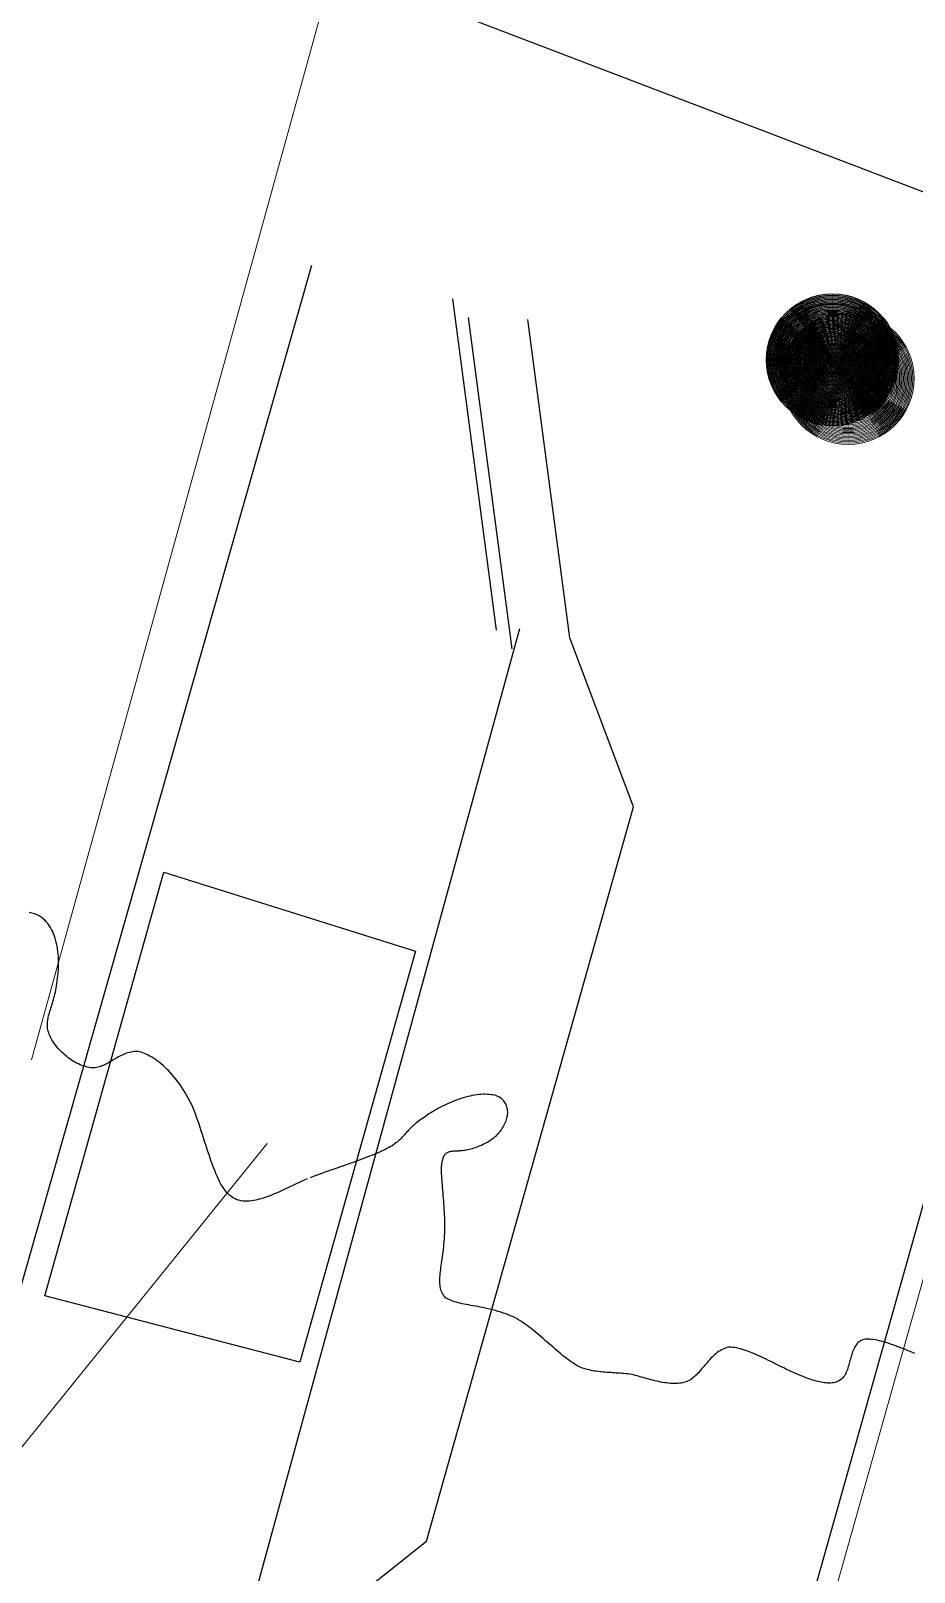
# Model space of a CAD drawing. Header units: metres. Extents: x 3 to 509016, y 4 to 6969473.
# Drawn here: x 507939.935 to 507941.946, y 6967153.186 to 6967156.694 of the extents above; entities that cross this region are included whole.
import ezdxf

# ---------------------------------------------------------------- set-up
doc = ezdxf.new("R2010")
doc.units = ezdxf.units.M
for name, color, linetype, lineweight in [('A-FLOR', 252, 'Continuous', 5), ('D_UG_PIPES', 252, 'EXIST_SWD', 0), ('STR_SURFACES', 252, 'Continuous', 0), ('VEG_TREE', 252, 'Continuous', 0)]:
    doc.layers.add(name, color=color, linetype=linetype, lineweight=lineweight)
for name, color, linetype in [('mga2020bdy', 252, 'Continuous'), ('mga2020DR_GRATE', 252, 'Continuous'), ('mga2020ROAD_KERB_BACK', 252, 'Continuous'), ('mga2020ROAD_KERB_INVERT', 252, 'Continuous'), ('mga2020ROAD_KERB_LIP', 252, 'Continuous'), ('mga2020ROAD_KERB_TOP', 252, 'Continuous'), ('mga2020STR_SURFACES', 252, 'Continuous'), ('mga2020VEG_TREE', 252, 'Continuous'), ('ROAD_KERB_INVERT', 252, 'Continuous'), ('XREF', 7, 'Continuous')]:
    doc.layers.add(name, color=color, linetype=linetype)
doc.styles.get("Standard").update_dxf_attribs({"font": 'ARIALN.TTF'})
doc.linetypes.add('EXIST_SWD', pattern='A,5,-2.5,5,-2,["SWD",Standard,S=2.5,R=0,X=0,Y=-1.25],-8,5,-2.5,5,-2.5', length=37.5)

# ---------------------------------------------------------------- blocks, each defined once
blk = doc.blocks.new('25027_BNP_Skygate Play-Sheet - 000101 - SITE PLAN')
at = {"layer": 'A-FLOR'}
blk.add_line((-2383271.5, 3892412.8), (-2408363.7, 3919753.8), dxfattribs=at)
blk = doc.blocks.new('XE_ARCH')
at = {"xscale": 0.001, "yscale": 0.001, "zscale": 0.001, "rotation": 121.996}
blk.add_blockref('25027_BNP_Skygate Play-Sheet - 000101 - SITE PLAN', (509988.1258, 6971273.7702), dxfattribs=at)
blk = doc.blocks.new('BAC V TREE')
for p, q in [((-0.4505, 0.6784), (-0.4836, 0.6561)), ((-0.4161, 0.6991), (-0.4505, 0.6784)), ((-0.3804, 0.7183), (-0.4161, 0.6991)), ((-0.3435, 0.7359), (-0.3804, 0.7183)), ((-0.3055, 0.7517), (-0.3435, 0.7359)), ((-0.2662, 0.7659), (-0.3055, 0.7517)), ((-0.2258, 0.7783), (-0.2662, 0.7659)), ((-0.1844, 0.7889), (-0.2258, 0.7783)), ((-0.1419, 0.7977), (-0.1844, 0.7889)), ((-0.0984, 0.8046), (-0.1419, 0.7977)), ((-0.054, 0.8095), (-0.0984, 0.8046)), ((-0.0086, 0.8125), (-0.054, 0.8095)), ((0.0377, 0.8134), (-0.0086, 0.8125)), ((0.077, 0.8104), (0.0377, 0.8134)), ((0.116, 0.8054), (0.077, 0.8104)), ((0.1545, 0.7984), (0.116, 0.8054)), ((0.1926, 0.7896), (0.1545, 0.7984)), ((0.2302, 0.7789), (0.1926, 0.7896)), ((0.2672, 0.7664), (0.2302, 0.7789)), ((0.3035, 0.7522), (0.2672, 0.7664)), ((0.3391, 0.7362), (0.3035, 0.7522)), ((0.3739, 0.7186), (0.3391, 0.7362)), ((0.4078, 0.6994), (0.3739, 0.7186)), ((0.4409, 0.6786), (0.4078, 0.6994)), ((0.4729, 0.6563), (0.4409, 0.6786)), ((-0.6754, 0.4613), (-0.6966, 0.4284)), ((-0.6525, 0.493), (-0.6754, 0.4613)), ((-0.6281, 0.5235), (-0.6525, 0.493)), ((-0.6021, 0.5527), (-0.6281, 0.5235)), ((-0.5746, 0.5806), (-0.6021, 0.5527)), ((-0.5457, 0.6072), (-0.5746, 0.5806)), ((-0.5153, 0.6324), (-0.5457, 0.6072)), ((-0.4836, 0.6561), (-0.5153, 0.6324)), ((0.5039, 0.6326), (0.4729, 0.6563)), ((0.5338, 0.6073), (0.5039, 0.6326)), ((0.5626, 0.5807), (0.5338, 0.6073)), ((0.59, 0.5528), (0.5626, 0.5807)), ((0.6162, 0.5235), (0.59, 0.5528)), ((0.641, 0.493), (0.6162, 0.5235)), ((0.6644, 0.4613), (0.641, 0.493)), ((0.6863, 0.4285), (0.6644, 0.4613)), ((-0.7774, 0.2482), (-0.7882, 0.2093)), ((-0.7648, 0.2862), (-0.7774, 0.2482)), ((-0.7504, 0.3233), (-0.7648, 0.2862)), ((-0.7342, 0.3594), (-0.7504, 0.3233)), ((-0.7163, 0.3944), (-0.7342, 0.3594)), ((-0.6966, 0.4284), (-0.7163, 0.3944)), ((0.7066, 0.3945), (0.6863, 0.4285)), ((0.7253, 0.3594), (0.7066, 0.3945)), ((0.7423, 0.3233), (0.7253, 0.3594)), ((0.7575, 0.2863), (0.7423, 0.3233)), ((0.7709, 0.2482), (0.7575, 0.2863)), ((0.7824, 0.2093), (0.7709, 0.2482)), ((-0.8092, 0.0878), (-0.8123, 0.0457)), ((-0.8123, 0.0457), (-0.8113, -0.0008)), ((-0.8041, 0.1291), (-0.8092, 0.0878)), ((-0.7971, 0.1696), (-0.8041, 0.1291)), ((-0.7882, 0.2093), (-0.7971, 0.1696)), ((0.792, 0.1696), (0.7824, 0.2093)), ((0.7996, 0.1291), (0.792, 0.1696)), ((0.805, 0.0878), (0.7996, 0.1291)), ((0.8084, 0.0457), (0.805, 0.0878)), ((0.8095, 0.0031), (0.8084, 0.0457)), ((-0.8113, -0.0008), (-0.8084, -0.0465)), ((-0.8084, -0.0465), (-0.8034, -0.0912)), ((-0.8034, -0.0912), (-0.7965, -0.1349)), ((-0.7965, -0.1349), (-0.7878, -0.1776)), ((-0.7878, -0.1776), (-0.7771, -0.2192)), ((-0.7771, -0.2192), (-0.7647, -0.2598)), ((0.7706, -0.2421), (0.7823, -0.2032)), ((0.7823, -0.2032), (0.7919, -0.1635)), ((0.7919, -0.1635), (0.7995, -0.1229)), ((0.7995, -0.1229), (0.805, -0.0816)), ((0.805, -0.0816), (0.8084, -0.0396)), ((-0.7647, -0.2598), (-0.7506, -0.2992)), ((-0.7506, -0.2992), (-0.7347, -0.3374)), ((-0.7347, -0.3374), (-0.7171, -0.3745)), ((-0.7171, -0.3745), (-0.698, -0.4103)), ((-0.698, -0.4103), (-0.6772, -0.4448)), ((-0.6772, -0.4448), (-0.655, -0.478)), ((0.6621, -0.4551), (0.6845, -0.4223)), ((0.6845, -0.4223), (0.7053, -0.3883)), ((0.7053, -0.3883), (0.7243, -0.3533)), ((0.7243, -0.3533), (0.7416, -0.3172)), ((0.7416, -0.3172), (0.757, -0.2801)), ((0.757, -0.2801), (0.7706, -0.2421)), ((-0.655, -0.478), (-0.6312, -0.5098)), ((-0.6312, -0.5098), (-0.606, -0.5403)), ((-0.606, -0.5403), (-0.5794, -0.5693)), ((-0.5794, -0.5693), (-0.5515, -0.5968)), ((-0.5515, -0.5968), (-0.5223, -0.6229)), ((-0.5223, -0.6229), (-0.4918, -0.6474)), ((-0.4918, -0.6474), (-0.4601, -0.6703)), ((-0.4601, -0.6703), (-0.4272, -0.6916)), ((0.3958, -0.693), (0.4305, -0.6723)), ((0.4305, -0.6723), (0.464, -0.65)), ((0.464, -0.65), (0.4963, -0.6262)), ((0.4963, -0.6262), (0.5274, -0.6011)), ((0.5274, -0.6011), (0.5572, -0.5745)), ((0.5572, -0.5745), (0.5856, -0.5466)), ((0.5856, -0.5466), (0.6126, -0.5173)), ((0.6126, -0.5173), (0.6382, -0.4868)), ((0.6382, -0.4868), (0.6621, -0.4551)), ((-0.4272, -0.6916), (-0.3933, -0.7112)), ((-0.3933, -0.7112), (-0.3582, -0.7292)), ((-0.3582, -0.7292), (-0.3221, -0.7454)), ((-0.3221, -0.7454), (-0.2851, -0.7598)), ((-0.2851, -0.7598), (-0.2471, -0.7725)), ((-0.2471, -0.7725), (-0.2082, -0.7833)), ((-0.2082, -0.7833), (-0.1684, -0.7922)), ((-0.1684, -0.7922), (-0.1279, -0.7992)), ((-0.1279, -0.7992), (-0.0866, -0.8042)), ((-0.0866, -0.8042), (-0.0446, -0.8073)), ((-0.0446, -0.8073), (-0.0011, -0.8064)), ((-0.0011, -0.8064), (0.0418, -0.8034)), ((0.0418, -0.8034), (0.0842, -0.7985)), ((0.0842, -0.7985), (0.1259, -0.7916)), ((0.1259, -0.7916), (0.167, -0.7828)), ((0.167, -0.7828), (0.2073, -0.7722)), ((0.2073, -0.7722), (0.2468, -0.7598)), ((0.2468, -0.7598), (0.2855, -0.7456)), ((0.2855, -0.7456), (0.3232, -0.7297)), ((0.3232, -0.7297), (0.36, -0.7122)), ((0.36, -0.7122), (0.3958, -0.693)), ((-11.7221, -8.1006), (-11.7621, -8.0915)), ((-11.6836, -8.1118), (-11.7221, -8.1006)), ((-11.6467, -8.1252), (-11.6836, -8.1118)), ((-11.6164, -8.1417), (-11.6467, -8.1252)), ((-11.5878, -8.1603), (-11.6164, -8.1417)), ((-11.561, -8.1809), (-11.5878, -8.1603)), ((-11.5359, -8.2034), (-11.561, -8.1809)), ((-11.5125, -8.2276), (-11.5359, -8.2034)), ((-11.4907, -8.2536), (-11.5125, -8.2276)), ((-11.4705, -8.2811), (-11.4907, -8.2536)), ((-11.4519, -8.3101), (-11.4705, -8.2811)), ((-11.4348, -8.3406), (-11.4519, -8.3101)), ((-11.4191, -8.3723), (-11.4348, -8.3406)), ((-11.4049, -8.4052), (-11.4191, -8.3723)), ((-11.3921, -8.4393), (-11.4049, -8.4052)), ((-11.3807, -8.4743), (-11.3921, -8.4393)), ((-11.3706, -8.5103), (-11.3807, -8.4743)), ((-11.3618, -8.547), (-11.3706, -8.5103)), ((-11.3542, -8.5845), (-11.3618, -8.547)), ((-11.3479, -8.6226), (-11.3542, -8.5845)), ((-11.3427, -8.6613), (-11.3479, -8.6226)), ((-11.3387, -8.7003), (-11.3427, -8.6613)), ((-11.3357, -8.7397), (-11.3387, -8.7003)), ((-11.3339, -8.7793), (-11.3357, -8.7397)), ((-11.333, -8.819), (-11.3339, -8.7793)), ((-11.3472, -9.0547), (-11.3427, -9.0162)), ((-11.3427, -9.0162), (-11.339, -8.9773)), ((-11.339, -8.9773), (-11.3362, -8.938)), ((-11.3362, -8.938), (-11.3342, -8.8985)), ((-11.3342, -8.8985), (-11.3331, -8.8588)), ((-11.3331, -8.8588), (-11.333, -8.819)), ((-11.3803, -9.2584), (-11.3746, -9.2286)), ((-11.3746, -9.2286), (-11.3695, -9.198)), ((-11.3695, -9.198), (-11.365, -9.1664)), ((-11.365, -9.1664), (-11.3584, -9.1299)), ((-11.3584, -9.1299), (-11.3525, -9.0926)), ((-11.3525, -9.0926), (-11.3472, -9.0547)), ((-11.4453, -9.492), (-11.4378, -9.4686)), ((-11.4378, -9.4686), (-11.4302, -9.4446)), ((-11.4302, -9.4446), (-11.4226, -9.42)), ((-11.4226, -9.42), (-11.415, -9.3948)), ((-11.415, -9.3948), (-11.4075, -9.369)), ((-11.4075, -9.369), (-11.4002, -9.3425)), ((-11.4002, -9.3425), (-11.3932, -9.3152)), ((-11.3932, -9.3152), (-11.3866, -9.2872)), ((-11.3866, -9.2872), (-11.3803, -9.2584)), ((-11.4962, -9.7072), (-11.4942, -9.6867)), ((-11.4942, -9.6867), (-11.4914, -9.666)), ((-11.4914, -9.666), (-11.4877, -9.6452)), ((-11.4877, -9.6452), (-11.4833, -9.6242)), ((-11.4833, -9.6242), (-11.4782, -9.603)), ((-11.4782, -9.603), (-11.4725, -9.5815)), ((-11.4725, -9.5815), (-11.4663, -9.5597)), ((-11.4663, -9.5597), (-11.4596, -9.5376)), ((-11.4596, -9.5376), (-11.4526, -9.515)), ((-11.4526, -9.515), (-11.4453, -9.492)), ((-11.4971, -9.7277), (-11.4962, -9.7072)), ((-11.497, -9.7482), (-11.4971, -9.7277)), ((-11.4958, -9.7687), (-11.497, -9.7482)), ((-11.4933, -9.7893), (-11.4958, -9.7687)), ((-11.4895, -9.81), (-11.4933, -9.7893)), ((-11.4844, -9.8309), (-11.4895, -9.81)), ((-11.4778, -9.8519), (-11.4844, -9.8309)), ((-11.4696, -9.8732), (-11.4778, -9.8519)), ((-11.4598, -9.8948), (-11.4696, -9.8732)), ((-11.4511, -9.9151), (-11.4598, -9.8948)), ((-11.4411, -9.9358), (-11.4511, -9.9151)), ((-11.4297, -9.9567), (-11.4411, -9.9358)), ((-11.4171, -9.9778), (-11.4297, -9.9567)), ((-11.4034, -9.9989), (-11.4171, -9.9778)), ((-11.3885, -10.02), (-11.4034, -9.9989)), ((-11.3726, -10.0412), (-11.3885, -10.02)), ((-11.3557, -10.0622), (-11.3726, -10.0412)), ((-11.3378, -10.083), (-11.3557, -10.0622)), ((-11.319, -10.1036), (-11.3378, -10.083)), ((-11.2993, -10.124), (-11.319, -10.1036)), ((-11.2789, -10.1439), (-11.2993, -10.124)), ((-11.2577, -10.1634), (-11.2789, -10.1439)), ((-10.339, -10.1539), (-10.3609, -10.1619)), ((-10.3167, -10.1466), (-10.339, -10.1539)), ((-10.2941, -10.1403), (-10.3167, -10.1466)), ((-10.271, -10.135), (-10.2941, -10.1403)), ((-10.2474, -10.1308), (-10.271, -10.135)), ((-10.2233, -10.1278), (-10.2474, -10.1308)), ((-10.1988, -10.126), (-10.2233, -10.1278)), ((-10.1737, -10.1257), (-10.1988, -10.126)), ((-10.1497, -10.1312), (-10.1737, -10.1257)), ((-10.1251, -10.1381), (-10.1497, -10.1312)), ((-10.1, -10.1464), (-10.1251, -10.1381)), ((-10.0745, -10.1562), (-10.1, -10.1464)), ((-11.2358, -10.1825), (-11.2577, -10.1634)), ((-11.2133, -10.2009), (-11.2358, -10.1825)), ((-11.1903, -10.2188), (-11.2133, -10.2009)), ((-11.1667, -10.236), (-11.1903, -10.2188)), ((-11.1426, -10.2524), (-11.1667, -10.236)), ((-11.1182, -10.268), (-11.1426, -10.2524)), ((-11.0934, -10.2827), (-11.1182, -10.268)), ((-11.0682, -10.2965), (-11.0934, -10.2827)), ((-11.0429, -10.3092), (-11.0682, -10.2965)), ((-11.0173, -10.3209), (-11.0429, -10.3092)), ((-10.9916, -10.3314), (-11.0173, -10.3209)), ((-10.9658, -10.3408), (-10.9916, -10.3314)), ((-10.94, -10.3489), (-10.9658, -10.3408)), ((-10.9142, -10.3556), (-10.94, -10.3489)), ((-10.8885, -10.3609), (-10.9142, -10.3556)), ((-10.8629, -10.3648), (-10.8885, -10.3609)), ((-10.8376, -10.3671), (-10.8629, -10.3648)), ((-10.8124, -10.3679), (-10.8376, -10.3671)), ((-10.7929, -10.3658), (-10.8124, -10.3679)), ((-10.7735, -10.3625), (-10.7929, -10.3658)), ((-10.7542, -10.358), (-10.7735, -10.3625)), ((-10.735, -10.3524), (-10.7542, -10.358)), ((-10.716, -10.3458), (-10.735, -10.3524)), ((-10.697, -10.3384), (-10.716, -10.3458)), ((-10.678, -10.3301), (-10.697, -10.3384)), ((-10.6591, -10.3211), (-10.678, -10.3301)), ((-10.6401, -10.3114), (-10.6591, -10.3211)), ((-10.6211, -10.3013), (-10.6401, -10.3114)), ((-10.6021, -10.2907), (-10.6211, -10.3013)), ((-10.583, -10.2797), (-10.6021, -10.2907)), ((-10.5638, -10.2685), (-10.583, -10.2797)), ((-10.5444, -10.2571), (-10.5638, -10.2685)), ((-10.525, -10.2456), (-10.5444, -10.2571)), ((-10.5053, -10.2342), (-10.525, -10.2456)), ((-10.4855, -10.2228), (-10.5053, -10.2342)), ((-10.4654, -10.2117), (-10.4855, -10.2228)), ((-10.4451, -10.2008), (-10.4654, -10.2117)), ((-10.4245, -10.1903), (-10.4451, -10.2008)), ((-10.4036, -10.1802), (-10.4245, -10.1903)), ((-10.3824, -10.1708), (-10.4036, -10.1802)), ((-10.3609, -10.1619), (-10.3824, -10.1708)), ((-10.0486, -10.1674), (-10.0745, -10.1562)), ((-10.0223, -10.18), (-10.0486, -10.1674)), ((-9.9957, -10.194), (-10.0223, -10.18)), ((-9.9688, -10.2095), (-9.9957, -10.194)), ((-9.9416, -10.2264), (-9.9688, -10.2095)), ((-9.9142, -10.2446), (-9.9416, -10.2264)), ((-9.8867, -10.2643), (-9.9142, -10.2446)), ((-9.8591, -10.2853), (-9.8867, -10.2643)), ((-9.8313, -10.3078), (-9.8591, -10.2853)), ((-9.8036, -10.3316), (-9.8313, -10.3078)), ((-9.7758, -10.3568), (-9.8036, -10.3316)), ((-9.7481, -10.3834), (-9.7758, -10.3568)), ((-9.7205, -10.4114), (-9.7481, -10.3834)), ((-9.693, -10.4407), (-9.7205, -10.4114)), ((-9.6656, -10.4714), (-9.693, -10.4407)), ((-9.6385, -10.5034), (-9.6656, -10.4714)), ((-9.6117, -10.5369), (-9.6385, -10.5034)), ((-9.5851, -10.5716), (-9.6117, -10.5369)), ((-9.5589, -10.6077), (-9.5851, -10.5716)), ((-9.533, -10.6452), (-9.5589, -10.6077)), ((-9.5076, -10.684), (-9.533, -10.6452)), ((-9.4827, -10.7241), (-9.5076, -10.684)), ((-9.4582, -10.7655), (-9.4827, -10.7241)), ((-9.4343, -10.8083), (-9.4582, -10.7655)), ((-9.411, -10.8524), (-9.4343, -10.8083)), ((-5.4783, -10.8286), (-5.5123, -10.8409)), ((-5.4441, -10.8172), (-5.4783, -10.8286)), ((-5.4099, -10.8064), (-5.4441, -10.8172)), ((-5.3757, -10.7966), (-5.4099, -10.8064)), ((-5.3416, -10.7876), (-5.3757, -10.7966)), ((-5.3076, -10.7795), (-5.3416, -10.7876)), ((-5.2738, -10.7724), (-5.3076, -10.7795)), ((-5.2404, -10.7663), (-5.2738, -10.7724)), ((-5.2073, -10.7614), (-5.2404, -10.7663)), ((-5.1747, -10.7576), (-5.2073, -10.7614)), ((-5.1426, -10.7549), (-5.1747, -10.7576)), ((-5.1111, -10.7535), (-5.1426, -10.7549)), ((-5.0802, -10.7535), (-5.1111, -10.7535)), ((-5.0501, -10.7547), (-5.0802, -10.7535)), ((-5.0208, -10.7574), (-5.0501, -10.7547)), ((-4.9962, -10.7595), (-5.0208, -10.7574)), ((-4.9728, -10.7629), (-4.9962, -10.7595)), ((-4.9506, -10.7677), (-4.9728, -10.7629)), ((-4.9297, -10.7736), (-4.9506, -10.7677)), ((-4.91, -10.7807), (-4.9297, -10.7736)), ((-4.8915, -10.789), (-4.91, -10.7807)), ((-4.8742, -10.7983), (-4.8915, -10.789)), ((-4.8581, -10.8086), (-4.8742, -10.7983)), ((-4.8432, -10.8199), (-4.8581, -10.8086)), ((-4.8295, -10.8321), (-4.8432, -10.8199)), ((-4.8169, -10.8451), (-4.8295, -10.8321)), ((-9.3883, -10.8978), (-9.411, -10.8524)), ((-9.3662, -10.9446), (-9.3883, -10.8978)), ((-9.3473, -10.9923), (-9.3662, -10.9446)), ((-9.3288, -11.0408), (-9.3473, -10.9923)), ((-9.3108, -11.09), (-9.3288, -11.0408)), ((-5.9089, -11.0422), (-5.9334, -11.0591)), ((-5.8833, -11.0252), (-5.9089, -11.0422)), ((-5.8566, -11.0084), (-5.8833, -11.0252)), ((-5.8289, -10.9916), (-5.8566, -11.0084)), ((-5.8003, -10.975), (-5.8289, -10.9916)), ((-5.7708, -10.9585), (-5.8003, -10.975)), ((-5.7405, -10.9424), (-5.7708, -10.9585)), ((-5.7094, -10.9265), (-5.7405, -10.9424)), ((-5.6778, -10.911), (-5.7094, -10.9265)), ((-5.6455, -10.896), (-5.6778, -10.911)), ((-5.6128, -10.8814), (-5.6455, -10.896)), ((-5.5796, -10.8673), (-5.6128, -10.8814)), ((-5.5461, -10.8538), (-5.5796, -10.8673)), ((-5.5123, -10.8409), (-5.5461, -10.8538)), ((-4.8056, -10.859), (-4.8169, -10.8451)), ((-4.7954, -10.8735), (-4.8056, -10.859)), ((-4.7864, -10.8888), (-4.7954, -10.8735)), ((-4.7785, -10.9046), (-4.7864, -10.8888)), ((-4.7718, -10.9211), (-4.7785, -10.9046)), ((-4.7663, -10.938), (-4.7718, -10.9211)), ((-4.7619, -10.9555), (-4.7663, -10.938)), ((-4.7586, -10.9733), (-4.7619, -10.9555)), ((-4.7593, -11.0668), (-4.757, -11.0477)), ((-4.7565, -10.9915), (-4.7586, -10.9733)), ((-4.757, -11.0477), (-4.7557, -11.0288)), ((-4.7555, -11.01), (-4.7565, -10.9915)), ((-4.7557, -11.0288), (-4.7555, -11.01)), ((-9.2933, -11.1397), (-9.3108, -11.09)), ((-9.2761, -11.1899), (-9.2933, -11.1397)), ((-9.2592, -11.2404), (-9.2761, -11.1899)), ((-9.2426, -11.2911), (-9.2592, -11.2404)), ((-6.2066, -11.2779), (-6.2191, -11.2917)), ((-6.1938, -11.2641), (-6.2066, -11.2779)), ((-6.1805, -11.2503), (-6.1938, -11.2641)), ((-6.1667, -11.2363), (-6.1805, -11.2503)), ((-6.1522, -11.2223), (-6.1667, -11.2363)), ((-6.1371, -11.2083), (-6.1522, -11.2223)), ((-6.1211, -11.1941), (-6.1371, -11.2083)), ((-6.1042, -11.1799), (-6.1211, -11.1941)), ((-6.0863, -11.1656), (-6.1042, -11.1799)), ((-6.0673, -11.1512), (-6.0863, -11.1656)), ((-6.0472, -11.1367), (-6.0673, -11.1512)), ((-6.0257, -11.1222), (-6.0472, -11.1367)), ((-6.0029, -11.1075), (-6.0257, -11.1222)), ((-5.9786, -11.0928), (-6.0029, -11.1075)), ((-5.9566, -11.076), (-5.9786, -11.0928)), ((-5.9334, -11.0591), (-5.9566, -11.076)), ((-4.8599, -11.2914), (-4.8472, -11.2739)), ((-4.8472, -11.2739), (-4.8355, -11.256)), ((-4.8355, -11.256), (-4.8249, -11.2376)), ((-4.8249, -11.2376), (-4.8153, -11.2188)), ((-4.8153, -11.2188), (-4.8069, -11.1996)), ((-4.8069, -11.1996), (-4.7968, -11.1811)), ((-4.7968, -11.1811), (-4.7879, -11.1623)), ((-4.7879, -11.1623), (-4.78, -11.1434)), ((-4.78, -11.1434), (-4.7732, -11.1243)), ((-4.7732, -11.1243), (-4.7675, -11.1051)), ((-4.7675, -11.1051), (-4.7628, -11.086)), ((-4.7628, -11.086), (-4.7593, -11.0668)), ((-9.2263, -11.3418), (-9.2426, -11.2911)), ((-9.2101, -11.3926), (-9.2263, -11.3418)), ((-9.194, -11.4431), (-9.2101, -11.3926)), ((-9.178, -11.4934), (-9.194, -11.4431)), ((-9.1621, -11.5433), (-9.178, -11.4934)), ((-6.4495, -11.5063), (-6.4706, -11.5195)), ((-6.4296, -11.4931), (-6.4495, -11.5063)), ((-6.411, -11.4798), (-6.4296, -11.4931)), ((-6.3934, -11.4666), (-6.411, -11.4798)), ((-6.3767, -11.4533), (-6.3934, -11.4666)), ((-6.361, -11.44), (-6.3767, -11.4533)), ((-6.3461, -11.4267), (-6.361, -11.44)), ((-6.3318, -11.4133), (-6.3461, -11.4267)), ((-6.3181, -11.4), (-6.3318, -11.4133)), ((-6.305, -11.3866), (-6.3181, -11.4)), ((-6.2922, -11.3731), (-6.305, -11.3866)), ((-6.2798, -11.3597), (-6.2922, -11.3731)), ((-6.2676, -11.3462), (-6.2798, -11.3597)), ((-6.2555, -11.3326), (-6.2676, -11.3462)), ((-6.2435, -11.319), (-6.2555, -11.3326)), ((-6.2314, -11.3054), (-6.2435, -11.319)), ((-6.2191, -11.2917), (-6.2314, -11.3054)), ((-5.1823, -11.5151), (-5.16, -11.506)), ((-5.16, -11.506), (-5.1378, -11.4964)), ((-5.1378, -11.4964), (-5.1159, -11.4863)), ((-5.1159, -11.4863), (-5.0942, -11.4756)), ((-5.0942, -11.4756), (-5.0729, -11.4645)), ((-5.0729, -11.4645), (-5.0519, -11.4528)), ((-5.0519, -11.4528), (-5.0314, -11.4405)), ((-5.0314, -11.4405), (-5.0114, -11.4278)), ((-5.0114, -11.4278), (-4.9918, -11.4146)), ((-4.9918, -11.4146), (-4.9728, -11.4009)), ((-4.9728, -11.4009), (-4.9545, -11.3866)), ((-4.9545, -11.3866), (-4.9368, -11.3719)), ((-4.9368, -11.3719), (-4.9198, -11.3568)), ((-4.9198, -11.3568), (-4.9036, -11.3411)), ((-4.9036, -11.3411), (-4.8882, -11.325)), ((-4.8882, -11.325), (-4.8736, -11.3084)), ((-4.8736, -11.3084), (-4.8599, -11.2914)), ((-9.1461, -11.5927), (-9.1621, -11.5433)), ((-9.13, -11.6414), (-9.1461, -11.5927)), ((-9.1138, -11.6894), (-9.13, -11.6414)), ((-9.0975, -11.7365), (-9.1138, -11.6894)), ((-6.9706, -11.7329), (-7.0105, -11.7472)), ((-6.9313, -11.7186), (-6.9706, -11.7329)), ((-6.8926, -11.7043), (-6.9313, -11.7186)), ((-6.8546, -11.6901), (-6.8926, -11.7043)), ((-6.8174, -11.676), (-6.8546, -11.6901)), ((-6.781, -11.6618), (-6.8174, -11.676)), ((-6.7453, -11.6477), (-6.781, -11.6618)), ((-6.7106, -11.6336), (-6.7453, -11.6477)), ((-6.6769, -11.6194), (-6.7106, -11.6336)), ((-6.6441, -11.6053), (-6.6769, -11.6194)), ((-6.6123, -11.5911), (-6.6441, -11.6053)), ((-6.5816, -11.5769), (-6.6123, -11.5911)), ((-6.552, -11.5626), (-6.5816, -11.5769)), ((-6.5236, -11.5483), (-6.552, -11.5626)), ((-6.4965, -11.534), (-6.5236, -11.5483)), ((-6.4706, -11.5195), (-6.4965, -11.534)), ((-5.716, -11.7442), (-5.7118, -11.725)), ((-5.7118, -11.725), (-5.7072, -11.7074)), ((-5.7072, -11.7074), (-5.7022, -11.6914)), ((-5.7022, -11.6914), (-5.6968, -11.6768)), ((-5.6968, -11.6768), (-5.6909, -11.6637)), ((-5.6909, -11.6637), (-5.6846, -11.6518)), ((-5.6846, -11.6518), (-5.6779, -11.6413)), ((-5.6779, -11.6413), (-5.6707, -11.6319)), ((-5.6707, -11.6319), (-5.663, -11.6236)), ((-5.663, -11.6236), (-5.6549, -11.6163)), ((-5.6549, -11.6163), (-5.6463, -11.61)), ((-5.6463, -11.61), (-5.6372, -11.6045)), ((-5.6372, -11.6045), (-5.6276, -11.5999)), ((-5.6276, -11.5999), (-5.6176, -11.5959)), ((-5.6176, -11.5959), (-5.607, -11.5927)), ((-5.607, -11.5927), (-5.5959, -11.59)), ((-5.5959, -11.59), (-5.5843, -11.5878)), ((-5.5843, -11.5878), (-5.5722, -11.586)), ((-5.5722, -11.586), (-5.5596, -11.5846)), ((-5.5596, -11.5846), (-5.5464, -11.5835)), ((-5.5464, -11.5835), (-5.5327, -11.5826)), ((-5.5327, -11.5826), (-5.5184, -11.5818)), ((-5.5184, -11.5818), (-5.5036, -11.581)), ((-5.5036, -11.581), (-5.4882, -11.5803)), ((-5.4882, -11.5803), (-5.4723, -11.5794)), ((-5.4723, -11.5794), (-5.4557, -11.5784)), ((-5.4557, -11.5784), (-5.4386, -11.5771)), ((-5.4386, -11.5771), (-5.4209, -11.5755)), ((-5.4209, -11.5755), (-5.4026, -11.5735)), ((-5.4026, -11.5735), (-5.3836, -11.5711)), ((-5.3836, -11.5711), (-5.3618, -11.5672)), ((-5.3618, -11.5672), (-5.3398, -11.5627)), ((-5.3398, -11.5627), (-5.3175, -11.5576)), ((-5.3175, -11.5576), (-5.2951, -11.5519)), ((-5.2951, -11.5519), (-5.2725, -11.5457)), ((-5.2725, -11.5457), (-5.2499, -11.5389)), ((-5.2499, -11.5389), (-5.2273, -11.5315)), ((-5.2273, -11.5315), (-5.2048, -11.5236)), ((-5.2048, -11.5236), (-5.1823, -11.5151)), ((-9.0809, -11.7826), (-9.0975, -11.7365)), ((-9.064, -11.8276), (-9.0809, -11.7826)), ((-9.0469, -11.8714), (-9.064, -11.8276)), ((-9.0293, -11.9138), (-9.0469, -11.8714)), ((-9.0113, -11.9547), (-9.0293, -11.9138)), ((-8.9929, -11.9941), (-9.0113, -11.9547)), ((-7.6061, -11.9587), (-7.6494, -11.9749)), ((-7.5627, -11.9427), (-7.6061, -11.9587)), ((-7.5193, -11.9268), (-7.5627, -11.9427)), ((-7.4759, -11.9111), (-7.5193, -11.9268)), ((-7.4325, -11.8956), (-7.4759, -11.9111)), ((-7.3891, -11.8802), (-7.4325, -11.8956)), ((-7.3459, -11.8649), (-7.3891, -11.8802)), ((-7.3029, -11.8498), (-7.3459, -11.8649)), ((-7.2601, -11.8349), (-7.3029, -11.8498)), ((-7.2175, -11.82), (-7.2601, -11.8349)), ((-7.1753, -11.8053), (-7.2175, -11.82)), ((-7.1335, -11.7906), (-7.1753, -11.8053)), ((-7.092, -11.7761), (-7.1335, -11.7906)), ((-7.051, -11.7616), (-7.092, -11.7761)), ((-7.0105, -11.7472), (-7.051, -11.7616)), ((-5.7242, -11.8631), (-5.7241, -11.8364)), ((-5.7237, -11.8912), (-5.7242, -11.8631)), ((-5.7241, -11.8364), (-5.7233, -11.8111)), ((-5.7228, -11.9206), (-5.7237, -11.8912)), ((-5.7233, -11.8111), (-5.7219, -11.7874)), ((-5.7214, -11.9512), (-5.7228, -11.9206)), ((-5.7219, -11.7874), (-5.7198, -11.7651)), ((-5.7195, -11.983), (-5.7214, -11.9512)), ((-5.7198, -11.7651), (-5.716, -11.7442)), ((-8.974, -12.0317), (-8.9929, -11.9941)), ((-8.9544, -12.0675), (-8.974, -12.0317)), ((-8.9343, -12.1014), (-8.9544, -12.0675)), ((-8.9135, -12.1331), (-8.9343, -12.1014)), ((-8.892, -12.1627), (-8.9135, -12.1331)), ((-8.8697, -12.19), (-8.892, -12.1627)), ((-8.1078, -12.1851), (-8.1472, -12.2021)), ((-8.0679, -12.1674), (-8.1078, -12.1851)), ((-8.0276, -12.149), (-8.0679, -12.1674)), ((-7.9869, -12.1302), (-8.0276, -12.149)), ((-7.9458, -12.1109), (-7.9869, -12.1302)), ((-7.9043, -12.0913), (-7.9458, -12.1109)), ((-7.8625, -12.0714), (-7.9043, -12.0913)), ((-7.8204, -12.0514), (-7.8625, -12.0714)), ((-7.778, -12.0314), (-7.8204, -12.0514)), ((-7.7353, -12.0113), (-7.778, -12.0314)), ((-7.6924, -11.9914), (-7.7353, -12.0113)), ((-5.7173, -12.016), (-5.7195, -11.983)), ((-5.7149, -12.05), (-5.7173, -12.016)), ((-5.7121, -12.0851), (-5.7149, -12.05)), ((-5.7092, -12.1211), (-5.7121, -12.0851)), ((-5.7061, -12.1581), (-5.7092, -12.1211)), ((-5.7029, -12.1958), (-5.7061, -12.1581)), ((-8.8465, -12.2149), (-8.8697, -12.19)), ((-8.8226, -12.2372), (-8.8465, -12.2149)), ((-8.7977, -12.2568), (-8.8226, -12.2372)), ((-8.773, -12.2728), (-8.7977, -12.2568)), ((-8.7473, -12.2862), (-8.773, -12.2728)), ((-8.7207, -12.2972), (-8.7473, -12.2862)), ((-8.6932, -12.3058), (-8.7207, -12.2972)), ((-8.6648, -12.3123), (-8.6932, -12.3058)), ((-8.6354, -12.3166), (-8.6648, -12.3123)), ((-8.6053, -12.3188), (-8.6354, -12.3166)), ((-8.5743, -12.3191), (-8.6053, -12.3188)), ((-8.5425, -12.3175), (-8.5743, -12.3191)), ((-8.5099, -12.3141), (-8.5425, -12.3175)), ((-8.4765, -12.309), (-8.5099, -12.3141)), ((-8.4425, -12.3023), (-8.4765, -12.309)), ((-8.4078, -12.2942), (-8.4425, -12.3023)), ((-8.3723, -12.2845), (-8.4078, -12.2942)), ((-8.3363, -12.2736), (-8.3723, -12.2845)), ((-8.2996, -12.2614), (-8.3363, -12.2736)), ((-8.2623, -12.2481), (-8.2996, -12.2614)), ((-8.2244, -12.2337), (-8.2623, -12.2481)), ((-8.1861, -12.2183), (-8.2244, -12.2337)), ((-8.1472, -12.2021), (-8.1861, -12.2183)), ((-5.6997, -12.2344), (-5.7029, -12.1958)), ((-5.6965, -12.2737), (-5.6997, -12.2344)), ((-5.6933, -12.3137), (-5.6965, -12.2737)), ((-5.6903, -12.3543), (-5.6933, -12.3137)), ((-5.6874, -12.3955), (-5.6903, -12.3543)), ((-5.6848, -12.4372), (-5.6874, -12.3955)), ((-5.6824, -12.4793), (-5.6848, -12.4372)), ((-5.6804, -12.5218), (-5.6824, -12.4793)), ((-5.6787, -12.5647), (-5.6804, -12.5218)), ((-5.6774, -12.6078), (-5.6787, -12.5647)), ((-5.6767, -12.6511), (-5.6774, -12.6078)), ((-5.6819, -12.8691), (-5.6795, -12.8256)), ((-5.6795, -12.8256), (-5.6778, -12.7819)), ((-5.6778, -12.7819), (-5.6768, -12.7383)), ((-5.6768, -12.7383), (-5.6764, -12.6947)), ((-5.6764, -12.6947), (-5.6767, -12.6511)), ((-5.7067, -13.0966), (-5.702, -13.0615)), ((-5.702, -13.0615), (-5.6975, -13.0255)), ((-5.6975, -13.0255), (-5.6931, -12.9887)), ((-5.6931, -12.9887), (-5.689, -12.951)), ((-5.689, -12.951), (-5.6851, -12.9126)), ((-5.6851, -12.9126), (-5.6819, -12.8691)), ((-5.7371, -13.3202), (-5.7334, -13.2907)), ((-5.7334, -13.2907), (-5.7294, -13.2604)), ((-5.7294, -13.2604), (-5.7251, -13.2292)), ((-5.7251, -13.2292), (-5.7207, -13.1973)), ((-5.7207, -13.1973), (-5.7161, -13.1646)), ((-5.7161, -13.1646), (-5.7114, -13.131)), ((-5.7114, -13.131), (-5.7067, -13.0966)), ((-5.749, -13.4808), (-5.7485, -13.456)), ((-5.7487, -13.5048), (-5.749, -13.4808)), ((-5.7476, -13.528), (-5.7487, -13.5048)), ((-5.7485, -13.456), (-5.7474, -13.4304)), ((-5.7456, -13.5505), (-5.7476, -13.528)), ((-5.7474, -13.4304), (-5.7456, -13.4041)), ((-5.7456, -13.4041), (-5.7433, -13.3769)), ((-5.7433, -13.3769), (-5.7404, -13.349)), ((-5.7404, -13.349), (-5.7371, -13.3202)), ((-5.7427, -13.5722), (-5.7456, -13.5505)), ((-5.7388, -13.5931), (-5.7427, -13.5722)), ((-5.7339, -13.6132), (-5.7388, -13.5931)), ((-5.7278, -13.6326), (-5.7339, -13.6132)), ((-5.7205, -13.6512), (-5.7278, -13.6326)), ((-5.712, -13.669), (-5.7205, -13.6512)), ((-5.7022, -13.6861), (-5.712, -13.669)), ((-5.691, -13.7024), (-5.7022, -13.6861)), ((-5.6784, -13.7179), (-5.691, -13.7024)), ((-5.6644, -13.7327), (-5.6784, -13.7179)), ((-5.6457, -13.7445), (-5.6644, -13.7327)), ((-5.6257, -13.7554), (-5.6457, -13.7445)), ((-5.6044, -13.7654), (-5.6257, -13.7554)), ((-5.5818, -13.7748), (-5.6044, -13.7654)), ((-5.558, -13.7834), (-5.5818, -13.7748)), ((-5.533, -13.7915), (-5.558, -13.7834)), ((-5.5069, -13.7991), (-5.533, -13.7915)), ((-5.4797, -13.8062), (-5.5069, -13.7991)), ((-5.4515, -13.813), (-5.4797, -13.8062)), ((-5.4223, -13.8194), (-5.4515, -13.813)), ((-5.3921, -13.8257), (-5.4223, -13.8194)), ((-5.3611, -13.8318), (-5.3921, -13.8257)), ((-5.3292, -13.8378), (-5.3611, -13.8318)), ((-5.2965, -13.8439), (-5.3292, -13.8378)), ((-5.263, -13.85), (-5.2965, -13.8439)), ((-5.2288, -13.8563), (-5.263, -13.85)), ((-5.1939, -13.8628), (-5.2288, -13.8563)), ((-5.1584, -13.8696), (-5.1939, -13.8628)), ((-5.1224, -13.8768), (-5.1584, -13.8696)), ((-5.0858, -13.8844), (-5.1224, -13.8768)), ((-5.0487, -13.8926), (-5.0858, -13.8844)), ((-5.0111, -13.9013), (-5.0487, -13.8926)), ((-4.9732, -13.9107), (-5.0111, -13.9013)), ((-4.9349, -13.9209), (-4.9732, -13.9107)), ((-4.8963, -13.9319), (-4.9349, -13.9209)), ((-4.8575, -13.9438), (-4.8963, -13.9319)), ((-4.8184, -13.9566), (-4.8575, -13.9438)), ((-4.7792, -13.9706), (-4.8184, -13.9566)), ((-4.7399, -13.9856), (-4.7792, -13.9706)), ((-4.7004, -14.0018), (-4.7399, -13.9856)), ((-4.661, -14.0193), (-4.7004, -14.0018)), ((-4.6285, -14.0373), (-4.661, -14.0193)), ((-4.5964, -14.0562), (-4.6285, -14.0373)), ((-4.5647, -14.076), (-4.5964, -14.0562)), ((-4.5333, -14.0965), (-4.5647, -14.076)), ((-4.5022, -14.1178), (-4.5333, -14.0965)), ((-4.4715, -14.1397), (-4.5022, -14.1178)), ((-4.441, -14.1623), (-4.4715, -14.1397)), ((-4.4108, -14.1853), (-4.441, -14.1623)), ((-4.3809, -14.2089), (-4.4108, -14.1853)), ((-4.3512, -14.2328), (-4.3809, -14.2089)), ((-4.3218, -14.2571), (-4.3512, -14.2328)), ((-4.2925, -14.2817), (-4.3218, -14.2571)), ((-4.2635, -14.3065), (-4.2925, -14.2817)), ((-4.2346, -14.3315), (-4.2635, -14.3065)), ((-4.2059, -14.3566), (-4.2346, -14.3315)), ((-4.1773, -14.3817), (-4.2059, -14.3566)), ((-4.1488, -14.4068), (-4.1773, -14.3817)), ((-4.1204, -14.4318), (-4.1488, -14.4068)), ((-4.0922, -14.4566), (-4.1204, -14.4318)), ((0.3402, -14.4338), (0.3301, -14.4506)), ((0.3512, -14.418), (0.3402, -14.4338)), ((0.3631, -14.4033), (0.3512, -14.418)), ((0.376, -14.3898), (0.3631, -14.4033)), ((0.3899, -14.3775), (0.376, -14.3898)), ((0.405, -14.3665), (0.3899, -14.3775)), ((0.4212, -14.3571), (0.405, -14.3665)), ((0.4387, -14.3491), (0.4212, -14.3571)), ((0.4574, -14.3446), (0.4387, -14.3491)), ((0.4774, -14.3415), (0.4574, -14.3446)), ((0.4988, -14.3397), (0.4774, -14.3415)), ((0.5216, -14.3393), (0.4988, -14.3397)), ((0.5456, -14.3401), (0.5216, -14.3393)), ((0.5709, -14.3421), (0.5456, -14.3401)), ((0.5974, -14.3454), (0.5709, -14.3421)), ((0.6251, -14.3498), (0.5974, -14.3454)), ((0.654, -14.3553), (0.6251, -14.3498)), ((0.684, -14.362), (0.654, -14.3553)), ((0.7152, -14.3697), (0.684, -14.362)), ((0.7474, -14.3784), (0.7152, -14.3697)), ((0.7806, -14.3881), (0.7474, -14.3784)), ((0.8149, -14.3988), (0.7806, -14.3881)), ((0.8502, -14.4104), (0.8149, -14.3988)), ((0.8864, -14.4229), (0.8502, -14.4104)), ((0.9235, -14.4362), (0.8864, -14.4229)), ((0.9615, -14.4504), (0.9235, -14.4362)), ((-4.0639, -14.4813), (-4.0922, -14.4566)), ((-4.0358, -14.5056), (-4.0639, -14.4813)), ((-4.0077, -14.5297), (-4.0358, -14.5056)), ((-3.9796, -14.5533), (-4.0077, -14.5297)), ((-3.9515, -14.5765), (-3.9796, -14.5533)), ((-3.9234, -14.5991), (-3.9515, -14.5765)), ((-3.8952, -14.6212), (-3.9234, -14.5991)), ((-3.867, -14.6426), (-3.8952, -14.6212)), ((-3.8387, -14.6633), (-3.867, -14.6426)), ((-3.8104, -14.6832), (-3.8387, -14.6633)), ((-1.8137, -14.6564), (-1.8303, -14.6752)), ((-1.7968, -14.6378), (-1.8137, -14.6564)), ((-1.7797, -14.6196), (-1.7968, -14.6378)), ((-1.7621, -14.6018), (-1.7797, -14.6196)), ((-1.7442, -14.5845), (-1.7621, -14.6018)), ((-1.7257, -14.5678), (-1.7442, -14.5845)), ((-1.7068, -14.5518), (-1.7257, -14.5678)), ((-1.6873, -14.5366), (-1.7068, -14.5518)), ((-1.6671, -14.5222), (-1.6873, -14.5366)), ((-1.6463, -14.5087), (-1.6671, -14.5222)), ((-1.6248, -14.4963), (-1.6463, -14.5087)), ((-1.6025, -14.4849), (-1.6248, -14.4963)), ((-1.5794, -14.4748), (-1.6025, -14.4849)), ((-1.5554, -14.4659), (-1.5794, -14.4748)), ((-1.5306, -14.4583), (-1.5554, -14.4659)), ((-1.5062, -14.4574), (-1.5306, -14.4583)), ((-1.4811, -14.458), (-1.5062, -14.4574)), ((-1.4552, -14.4601), (-1.4811, -14.458)), ((-1.4287, -14.4635), (-1.4552, -14.4601)), ((-1.4015, -14.4683), (-1.4287, -14.4635)), ((-1.3737, -14.4743), (-1.4015, -14.4683)), ((-1.3453, -14.4814), (-1.3737, -14.4743)), ((-1.3163, -14.4897), (-1.3453, -14.4814)), ((-1.2868, -14.499), (-1.3163, -14.4897)), ((-1.2568, -14.5093), (-1.2868, -14.499)), ((-1.2264, -14.5204), (-1.2568, -14.5093)), ((-1.1955, -14.5324), (-1.2264, -14.5204)), ((-1.1642, -14.5452), (-1.1955, -14.5324)), ((-1.1326, -14.5586), (-1.1642, -14.5452)), ((-1.1006, -14.5727), (-1.1326, -14.5586)), ((-1.0684, -14.5873), (-1.1006, -14.5727)), ((-1.0358, -14.6025), (-1.0684, -14.5873)), ((-1.0031, -14.618), (-1.0358, -14.6025)), ((-0.9702, -14.6339), (-1.0031, -14.618)), ((-0.9371, -14.65), (-0.9702, -14.6339)), ((-0.9038, -14.6664), (-0.9371, -14.65)), ((-0.8705, -14.6829), (-0.9038, -14.6664)), ((0.2571, -14.6535), (0.251, -14.6754)), ((0.2631, -14.6317), (0.2571, -14.6535)), ((0.2693, -14.61), (0.2631, -14.6317)), ((0.2755, -14.5885), (0.2693, -14.61)), ((0.2821, -14.5672), (0.2755, -14.5885)), ((0.2889, -14.5464), (0.2821, -14.5672)), ((0.2961, -14.5259), (0.2889, -14.5464)), ((0.3037, -14.5061), (0.2961, -14.5259)), ((0.3119, -14.4868), (0.3037, -14.5061)), ((0.3206, -14.4683), (0.3119, -14.4868)), ((0.3301, -14.4506), (0.3206, -14.4683)), ((1.0004, -14.4653), (0.9615, -14.4504)), ((1.0401, -14.481), (1.0004, -14.4653)), ((1.0806, -14.4973), (1.0401, -14.481)), ((1.1219, -14.5144), (1.0806, -14.4973)), ((1.1639, -14.5321), (1.1219, -14.5144)), ((1.2066, -14.5504), (1.1639, -14.5321)), ((-3.7819, -14.7023), (-3.8104, -14.6832)), ((-3.7534, -14.7205), (-3.7819, -14.7023)), ((-3.7299, -14.7322), (-3.7534, -14.7205)), ((-3.7062, -14.743), (-3.7299, -14.7322)), ((-3.6824, -14.7529), (-3.7062, -14.743)), ((-3.6583, -14.762), (-3.6824, -14.7529)), ((-3.634, -14.7702), (-3.6583, -14.762)), ((-3.6096, -14.7777), (-3.634, -14.7702)), ((-3.5849, -14.7845), (-3.6096, -14.7777)), ((-3.5601, -14.7906), (-3.5849, -14.7845)), ((-3.535, -14.7961), (-3.5601, -14.7906)), ((-3.5098, -14.8011), (-3.535, -14.7961)), ((-3.4844, -14.8055), (-3.5098, -14.8011)), ((-3.4588, -14.8094), (-3.4844, -14.8055)), ((-3.433, -14.8129), (-3.4588, -14.8094)), ((-3.407, -14.8161), (-3.433, -14.8129)), ((-3.3808, -14.8189), (-3.407, -14.8161)), ((-3.3545, -14.8214), (-3.3808, -14.8189)), ((-3.3279, -14.8236), (-3.3545, -14.8214)), ((-3.3012, -14.8257), (-3.3279, -14.8236)), ((-3.2744, -14.8276), (-3.3012, -14.8257)), ((-3.2473, -14.8294), (-3.2744, -14.8276)), ((-3.2201, -14.8312), (-3.2473, -14.8294)), ((-3.1927, -14.8329), (-3.2201, -14.8312)), ((-3.1651, -14.8347), (-3.1927, -14.8329)), ((-3.1373, -14.8365), (-3.1651, -14.8347)), ((-3.1094, -14.8385), (-3.1373, -14.8365)), ((-3.0814, -14.8407), (-3.1094, -14.8385)), ((-3.0531, -14.843), (-3.0814, -14.8407)), ((-3.0247, -14.8457), (-3.0531, -14.843)), ((-2.9962, -14.8486), (-3.0247, -14.8457)), ((-2.9674, -14.852), (-2.9962, -14.8486)), ((-2.9386, -14.8557), (-2.9674, -14.852)), ((-2.9115, -14.8629), (-2.9386, -14.8557)), ((-2.8841, -14.8703), (-2.9115, -14.8629)), ((-2.8565, -14.878), (-2.8841, -14.8703)), ((-2.8285, -14.8859), (-2.8565, -14.878)), ((-2.8003, -14.8938), (-2.8285, -14.8859)), ((-2.7719, -14.9019), (-2.8003, -14.8938)), ((-2.0261, -14.8913), (-2.0436, -14.906)), ((-2.0089, -14.8759), (-2.0261, -14.8913)), ((-1.992, -14.8596), (-2.0089, -14.8759)), ((-1.9754, -14.8428), (-1.992, -14.8596)), ((-1.9591, -14.8253), (-1.9754, -14.8428)), ((-1.9429, -14.8074), (-1.9591, -14.8253)), ((-1.9268, -14.7891), (-1.9429, -14.8074)), ((-1.9108, -14.7704), (-1.9268, -14.7891)), ((-1.8949, -14.7515), (-1.9108, -14.7704)), ((-1.8789, -14.7325), (-1.8949, -14.7515)), ((-1.8628, -14.7133), (-1.8789, -14.7325)), ((-1.8466, -14.6942), (-1.8628, -14.7133)), ((-1.8303, -14.6752), (-1.8466, -14.6942)), ((-0.8371, -14.6995), (-0.8705, -14.6829)), ((-0.8037, -14.7161), (-0.8371, -14.6995)), ((-0.7703, -14.7327), (-0.8037, -14.7161)), ((-0.737, -14.7491), (-0.7703, -14.7327)), ((-0.7037, -14.7653), (-0.737, -14.7491)), ((-0.6705, -14.7812), (-0.7037, -14.7653)), ((-0.6375, -14.7968), (-0.6705, -14.7812)), ((-0.6046, -14.812), (-0.6375, -14.7968)), ((-0.572, -14.8267), (-0.6046, -14.812)), ((-0.5425, -14.8396), (-0.572, -14.8267)), ((-0.5133, -14.8522), (-0.5425, -14.8396)), ((-0.4844, -14.8644), (-0.5133, -14.8522)), ((-0.4557, -14.8763), (-0.4844, -14.8644)), ((-0.4274, -14.8878), (-0.4557, -14.8763)), ((-0.3993, -14.8988), (-0.4274, -14.8878)), ((0.1637, -14.8906), (0.1519, -14.9056)), ((0.1746, -14.8746), (0.1637, -14.8906)), ((0.1847, -14.8575), (0.1746, -14.8746)), ((0.194, -14.8396), (0.1847, -14.8575)), ((0.2027, -14.821), (0.194, -14.8396)), ((0.2107, -14.8016), (0.2027, -14.821)), ((0.2183, -14.7815), (0.2107, -14.8016)), ((0.2254, -14.761), (0.2183, -14.7815)), ((0.2322, -14.74), (0.2254, -14.761)), ((0.2387, -14.7187), (0.2322, -14.74)), ((0.2449, -14.6971), (0.2387, -14.7187)), ((0.251, -14.6754), (0.2449, -14.6971)), ((-2.7433, -14.9099), (-2.7719, -14.9019)), ((-2.7146, -14.9179), (-2.7433, -14.9099)), ((-2.6858, -14.9257), (-2.7146, -14.9179)), ((-2.657, -14.9333), (-2.6858, -14.9257)), ((-2.6281, -14.9407), (-2.657, -14.9333)), ((-2.5992, -14.9478), (-2.6281, -14.9407)), ((-2.5704, -14.9545), (-2.5992, -14.9478)), ((-2.5416, -14.9608), (-2.5704, -14.9545)), ((-2.513, -14.9666), (-2.5416, -14.9608)), ((-2.4845, -14.9719), (-2.513, -14.9666)), ((-2.4562, -14.9765), (-2.4845, -14.9719)), ((-2.4281, -14.9805), (-2.4562, -14.9765)), ((-2.4003, -14.9838), (-2.4281, -14.9805)), ((-2.3727, -14.9862), (-2.4003, -14.9838)), ((-2.3455, -14.9879), (-2.3727, -14.9862)), ((-2.3187, -14.9886), (-2.3455, -14.9879)), ((-2.2922, -14.9883), (-2.3187, -14.9886)), ((-2.2662, -14.987), (-2.2922, -14.9883)), ((-2.2406, -14.9846), (-2.2662, -14.987)), ((-2.2156, -14.9811), (-2.2406, -14.9846)), ((-2.191, -14.9764), (-2.2156, -14.9811)), ((-2.1671, -14.9704), (-2.191, -14.9764)), ((-2.1437, -14.9631), (-2.1671, -14.9704)), ((-2.121, -14.9543), (-2.1437, -14.9631)), ((-2.099, -14.9442), (-2.121, -14.9543)), ((-2.08, -14.9325), (-2.099, -14.9442)), ((-2.0616, -14.9197), (-2.08, -14.9325)), ((-2.0436, -14.906), (-2.0616, -14.9197)), ((-0.3716, -14.9093), (-0.3993, -14.8988)), ((-0.3442, -14.9193), (-0.3716, -14.9093)), ((-0.3171, -14.9287), (-0.3442, -14.9193)), ((-0.2905, -14.9375), (-0.3171, -14.9287)), ((-0.2642, -14.9456), (-0.2905, -14.9375)), ((-0.2384, -14.953), (-0.2642, -14.9456)), ((-0.2129, -14.9597), (-0.2384, -14.953)), ((-0.188, -14.9656), (-0.2129, -14.9597)), ((-0.1635, -14.9706), (-0.188, -14.9656)), ((-0.1394, -14.9748), (-0.1635, -14.9706)), ((-0.1159, -14.9781), (-0.1394, -14.9748)), ((-0.0929, -14.9804), (-0.1159, -14.9781)), ((-0.0704, -14.9818), (-0.0929, -14.9804)), ((-0.0484, -14.9821), (-0.0704, -14.9818)), ((-0.027, -14.9813), (-0.0484, -14.9821)), ((-0.0062, -14.9795), (-0.027, -14.9813)), ((0.014, -14.9764), (-0.0062, -14.9795)), ((0.0335, -14.9722), (0.014, -14.9764)), ((0.0525, -14.9667), (0.0335, -14.9722)), ((0.0708, -14.96), (0.0525, -14.9667)), ((0.0884, -14.9519), (0.0708, -14.96)), ((0.1054, -14.9425), (0.0884, -14.9519)), ((0.1216, -14.9317), (0.1054, -14.9425)), ((0.1372, -14.9194), (0.1216, -14.9317)), ((0.1519, -14.9056), (0.1372, -14.9194))]:
    blk.add_line(p, q)
blk = doc.blocks.new('BAC TRUNK FILLED')
for radius in [0.5, 0.49, 0.48, 0.47, 0.46, 0.45, 0.44, 0.43, 0.42, 0.41, 0.4, 0.39, 0.38, 0.37, 0.36, 0.35, 0.34, 0.33, 0.32, 0.31, 0.3, 0.29, 0.28, 0.27, 0.26, 0.25, 0.24, 0.23, 0.22, 0.21, 0.2, 0.19, 0.18, 0.17, 0.16, 0.15, 0.14, 0.13, 0.12, 0.11, 0.1, 0.09, 0.08, 0.07, 0.06, 0.05, 0.04, 0.03, 0.02, 0.01]:
    blk.add_circle((0, 0), radius)
blk = doc.blocks.new('XE_SURVEY')
at = {"layer": 'D_UG_PIPES', "flags": 128}
blk.add_lwpolyline([(507940.473, 6967154.1617), (507935.0213, 6967147.4173)], dxfattribs=at)
at = {"layer": 'mga2020bdy'}
blk.add_polyline3d([(507930.6037, 6967161.6034, 5.1104), (507934.4704, 6967159.1919, 4.8395), (507942.553, 6967156.1035, 4.7977), (507943.9279, 6967155.6575, 4.7285), (507945.2571, 6967152.3745, 4.7915), (507945.0707, 6967151.7613, 4.7587), (507943.5281, 6967146.2682, 4.7011), (507941.1505, 6967141.0839, 4.7356), (507939.9757, 6967135.209, 4.7062), (507936.9555, 6967129.1817, 4.8988), (507935.311, 6967122.2392, 4.6675), (507935.9201, 6967120.9196, 4.6501), (507939.9377, 6967112.3649, 2.59), (507942.8976, 6967107.616, 2.489), (507946.3383, 6967102.1153, 2.534), (507949.6851, 6967096.8776, 2.534), (507952.9638, 6967092.6544, 2.571), (507960.5018, 6967089.9358, 2.563), (507956.2555, 6967090.6533, 2.568), (507949.5313, 6967091.012, 2.555), (507945.2067, 6967077.2832, 2.6235)], dxfattribs=at)
at = {"layer": 'mga2020DR_GRATE'}
blk.add_polyline3d([(507940.2384, 6967154.7792, 4.6472), (507940.8107, 6967154.599, 4.5377), (507940.5477, 6967153.664, 4.5349), (507939.9669, 6967153.8147, 4.6387), (507940.2384, 6967154.7792, 4.6472)], dxfattribs=at)
at = {"layer": 'mga2020ROAD_KERB_BACK'}
blk.add_polyline3d([(507931.0909, 6967128.0699, 4.8884), (507933.2588, 6967129.3026, 4.8921), (507934.4035, 6967130.2571, 4.8943), (507935.0796, 6967131.0035, 4.8883), (507936.4494, 6967133.0876, 4.8736), (507937.1701, 6967134.8555, 4.8623), (507937.3307, 6967135.4206, 4.8628), (507937.681, 6967137.8898, 4.8651), (507937.5528, 6967139.975, 4.867), (507937.581, 6967142.8775, 4.8547), (507937.6199, 6967143.2624, 4.853), (507938.1839, 6967146.1497, 4.8191), (507938.2622, 6967146.4197, 4.8159), (507939.9238, 6967152.1717, 4.7336), (507940.5055, 6967152.994, 4.7235), (507940.8359, 6967153.2566, 4.7239), (507941.3074, 6967154.928, 4.7308), (507941.1625, 6967155.3126, 4.7343), (507941.067, 6967156.0371, 4.7721)], dxfattribs=at)
at = {"layer": 'mga2020ROAD_KERB_INVERT'}
blk.add_polyline3d([(507940.8951, 6967156.0841, 4.6479), (507940.9942, 6967155.3301, 4.5636)], dxfattribs=at)
at = {"layer": 'mga2020ROAD_KERB_LIP'}
blk.add_polyline3d([(507940.5745, 6967156.1601, 4.6961), (507937.7921, 6967146.409, 4.6931), (507937.1877, 6967143.283, 4.7315), (507937.1723, 6967143.1361, 4.7332), (507937.1157, 6967139.956, 4.7461), (507937.1179, 6967139.9236, 4.7462), (507937.2129, 6967139.1289, 4.7483), (507937.1319, 6967136.6368, 4.7547), (507936.7171, 6967134.8698, 4.7594), (507936.4863, 6967134.2283, 4.7627), (507935.3099, 6967132.0298, 4.7746), (507933.9243, 6967130.3994, 4.7847), (507933.6576, 6967130.1638, 4.7846), (507931.5869, 6967128.775, 4.7834), (507929.719, 6967128.0276, 4.7824), (507929.2517, 6967127.9011, 4.7875), (507926.778, 6967127.589, 4.8136), (507925.3832, 6967127.6669, 4.8282), (507924.2967, 6967127.8421, 4.8418), (507922.0624, 6967128.5932, 4.871), (507921.9388, 6967128.6519, 4.8714), (507920.5154, 6967129.4817, 4.8764), (507919.4512, 6967130.0277, 4.844)], dxfattribs=at)
at = {"layer": 'mga2020ROAD_KERB_TOP'}
blk.add_polyline3d([(507940.4169, 6967153.0299, 4.7257), (507941.0481, 6967155.3338, 4.7387)], dxfattribs=at)
at = {"layer": 'mga2020STR_SURFACES'}
blk.add_polyline3d([(507940.1281, 6967147.7867, 4.7947), (507941.516, 6967147.3615, 4.7638), (507942.8552, 6967151.9965, 4.7551), (507943.9279, 6967155.6575, 4.7285), (507942.553, 6967156.1035, 4.7977), (507941.6606, 6967152.9382, 4.7705), (507940.1281, 6967147.7867, 4.7947)], dxfattribs=at)
at = {"layer": 'mga2020VEG_TREE'}
blk.add_point((507941.76, 6967155.9451, 4.6985), dxfattribs=at)
blk.add_point((507941.76, 6967155.9451, 4.6985), dxfattribs=at)
blk.add_point((507941.76, 6967155.9451, 4.6985), dxfattribs=at)
blk.add_point((507941.76, 6967155.9451, 4.6985), dxfattribs=at)
at = {"layer": 'ROAD_KERB_INVERT'}
blk.add_polyline3d([(507940.9308, 6967156.0415, 4.6479), (507941.0299, 6967155.2872, 4.5636)], dxfattribs=at)
at = {"layer": 'STR_SURFACES'}
blk.add_polyline3d([(507940.1632, 6967147.7407, 4.7947), (507941.5517, 6967147.3152, 4.7638), (507942.8916, 6967151.9521, 4.7551), (507943.9648, 6967155.6146, 4.7285), (507942.5894, 6967156.0608, 4.7977), (507941.6965, 6967152.8942, 4.7705), (507940.1632, 6967147.7407, 4.7947)], dxfattribs=at)
at = {"layer": 'mga2020VEG_TREE', "rotation": 0.001583333339407246}
for name, xscale, yscale, zscale in [('BAC V TREE', 0.1554417355589352, 0.1554417355589352, 0.1554417355589352), ('BAC TRUNK FILLED', 0.299876020056, 0.299876020056, 0.299876020056)]:
    blk.add_blockref(name, (507941.76, 6967155.9451, 4.6985), dxfattribs=dict(at, xscale=xscale, yscale=yscale, zscale=zscale))
at = {"layer": 'VEG_TREE', "xscale": 0.3, "yscale": 0.3, "zscale": 0.3}
blk.add_blockref('BAC TRUNK FILLED', (507941.796, 6967155.9024, 4.6985), dxfattribs=at)

msp = doc.modelspace()

# ---------------------------------------------------------------- block references
for name in ['XE_ARCH', 'XE_SURVEY']:
    msp.add_blockref(name, (0, 0))
at = {"layer": 'XREF'}
for name in ['XE_ARCH', 'XE_SURVEY']:
    msp.add_blockref(name, (0, 0), dxfattribs=at)

doc.saveas('drawing.dxf')
